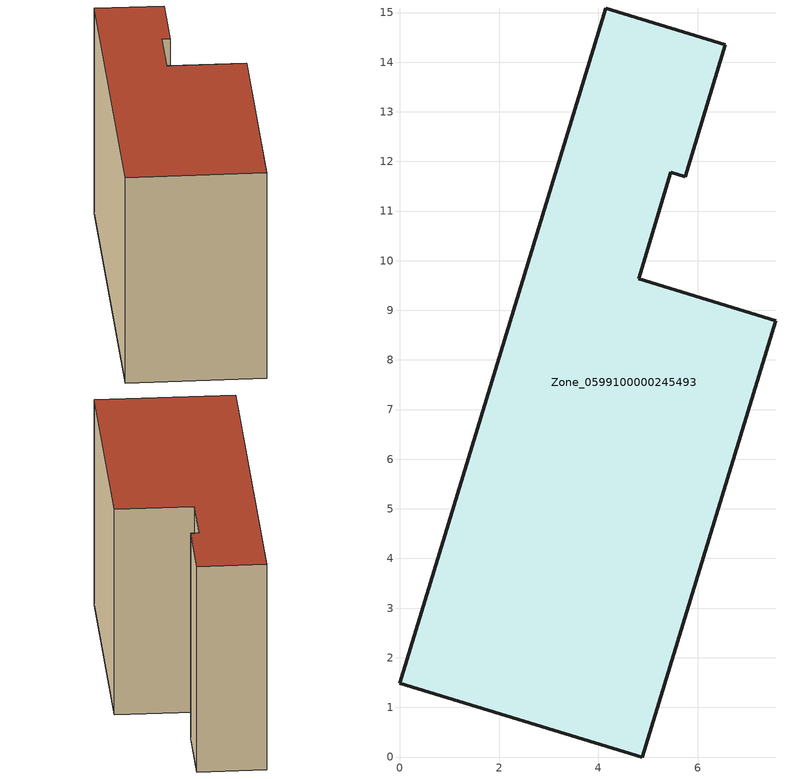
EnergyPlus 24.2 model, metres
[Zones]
Zone_0599100000245493
 floor ground (C_G): 0,1.49 4.15,15.09 6.56,14.35 5.75,11.69 5.46,11.78 4.81,9.64 7.57,8.79 4.88,0 z0
 wall outside (C_F): 4.15,15.09 0,1.49 4.88,0 7.57,8.79 4.81,9.64 5.46,11.78 5.75,11.69 6.56,14.35 4.15,15.09 z0:8.2
 roof outside (C_R): 5.75,11.69 6.56,14.35 4.15,15.09 0,1.49 4.88,0 7.57,8.79 4.81,9.64 5.46,11.78 z8.2
[BUILDING]
Pand.0599100000245493: North Axis=0; Terrain=City; Loads Convergence Tolerance Value=0.04; Temperature Convergence Tolerance Value=0.4; Solar Distribution=FullExterior; Maximum Number of Warmup Days=25; Minimum Number of Warmup Days=1
[Site:Location]
Rotterdam.The.Hague.AP_ZH_NLD Design_Conditions: Latitude=51.96; Longitude=4.45; Time Zone=1; Elevation=-4.5
[SITE:GROUNDTEMPERATURE:BUILDINGSURFACE]
18, 18, 18, 18, 18, 18, 18, 18, 18, 18, 18, 18
[MATERIAL] Thermal Absorptance=0.9; Solar Absorptance=0.7; Visible Absorptance=0.7
Name | Roughness | Thickness | Conductivity | Density | Specific Heat
G.TI.1975-1991 | MediumSmooth | 0.15 | 0.288461 | 540 | 1210
F.TI.1975-1991 | Rough | 0.3 | 0.230769 | 1920 | 840
R.TI.1975-1991 | MediumRough | 0.2 | 0.153846 | 1500 | 1000
[CONSTRUCTION]
C_G: G.TI.1975-1991
C_F: F.TI.1975-1991
C_R: R.TI.1975-1991
[ZONE]
Zone_0599100000245493: Type=1; Multiplier=1; Ceiling Height=Autocalculate; Volume=Autocalculate; Floor Area=autocalculate; Part of Total Floor Area=Yes
[ZONEINFILTRATION:DESIGNFLOWRATE]
Infil_Zone_0599100000245493: Zone or ZoneList or Space or SpaceList=Zone_0599100000245493; Schedule=AlwaysOn; Design Flow Rate Calculation Method=Flow/Area; Flow Rate per Floor Area=0.003; Constant Term Coefficient=1; Temperature Term Coefficient=0; Velocity Term Coefficient=0; Velocity Squared Term Coefficient=0
[HVACTEMPLATE:ZONE:IDEALLOADSAIRSYSTEM]
Zone_0599100000245493: Maximum Heating Supply Air Temperature=50; Minimum Cooling Supply Air Temperature=13; Maximum Heating Supply Air Humidity Ratio=0.0156; Minimum Cooling Supply Air Humidity Ratio=0.0077; Heating Limit=NoLimit; Cooling Limit=NoLimit; Dehumidification Control Type=ConstantSensibleHeatRatio; Cooling Sensible Heat Ratio=0.7; Dehumidification Setpoint=60; Humidification Control Type=None; Humidification Setpoint=30; Outdoor Air Method=None; Outdoor Air Flow Rate per Person=0.00944; Outdoor Air Flow Rate per Zone Floor Area=0; Outdoor Air Flow Rate per Zone=0; Demand Controlled Ventilation Type=None; Outdoor Air Economizer Type=NoEconomizer; Heat Recovery Type=None; Sensible Heat Recovery Effectiveness=0.7; Latent Heat Recovery Effectiveness=0.65
[ZONECONTROL:THERMOSTAT]
ThermostatControl_Zone_0599100000245493: Zone or ZoneList=Zone_0599100000245493; Control Type Schedule=DualSetpointControlType; Control 1=Thermostat_Zone_0599100000245493; Temperature Difference Between Cutout And Setpoint=0
[THERMOSTATSETPOINT:DUALSETPOINT]
Thermostat_Zone_0599100000245493: Heating Setpoint Temperature Schedule=HeatingSetpoint_Zone_0599100000245493; Cooling Setpoint Temperature Schedule=CoolingSetpoint_Zone_0599100000245493
[SCHEDULE:COMPACT]
HeatingSetpoint_Zone_0599100000245493: Through: 12/31, For: AllDays, Until: 24:00, 21
CoolingSetpoint_Zone_0599100000245493: Through: 12/31, For: AllDays, Until: 24:00, 24
DualSetpointControlType: Through: 12/31, For: AllDays, Until: 24:00, 4
AlwaysOn: Through: 12/31, For: AllDays, Until: 24:00, 1
